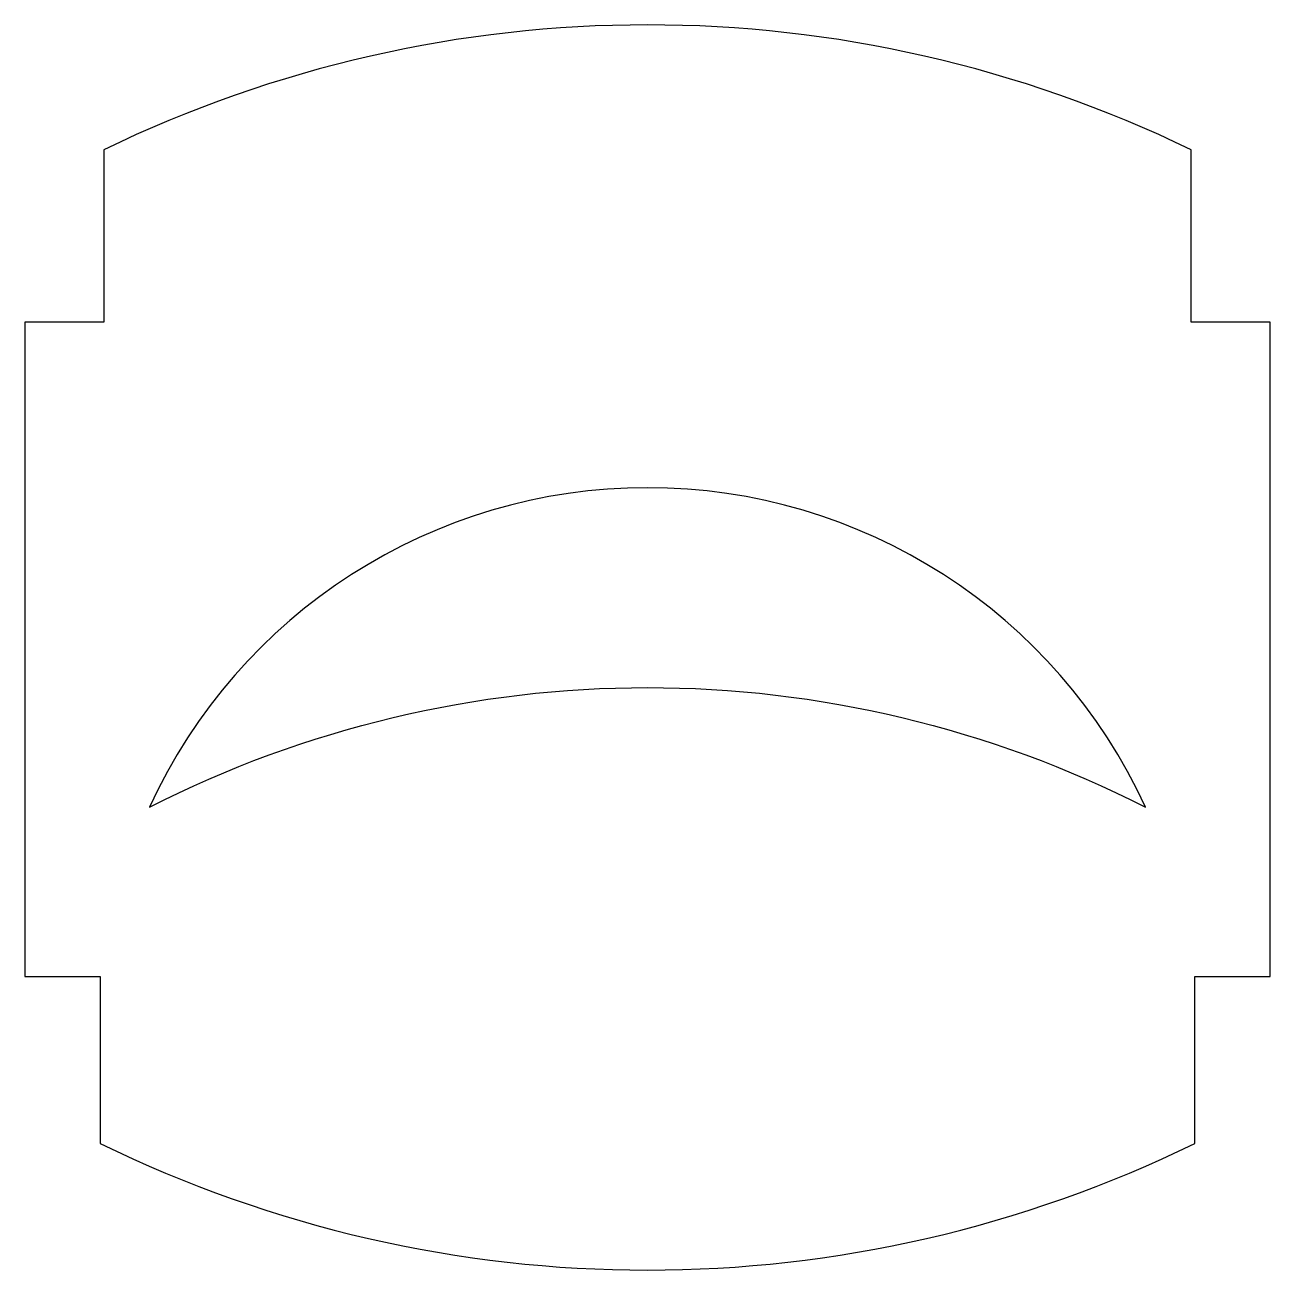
# Model space of a CAD drawing. Header units: millimetres. Extents: x -25 to 25, y -71.3 to -21.3.
import ezdxf

# ---------------------------------------------------------------- set-up
doc = ezdxf.new("R2010")
doc.units = ezdxf.units.MM
doc.layers.get('0').update_dxf_attribs({"linetype": 'CONTINUOUS'})

msp = doc.modelspace()

# ---------------------------------------------------------------- linework, layer by layer
for points in [[(-21.825, -33.253), (-25, -33.253), (-25, -59.534), (-21.975, -59.534), (-21.975, -66.231, 0.23153), (21.975, -66.231), (21.975, -59.534), (25, -59.534), (25, -33.253), (21.825, -33.253), (21.825, -26.333, 0.229773), (-21.825, -26.333)], [(20, -52.736, 0.641742), (-20, -52.736, -0.240408)]]:
    msp.add_lwpolyline(points, format="xyb", close=True)

doc.saveas('drawing.dxf')
